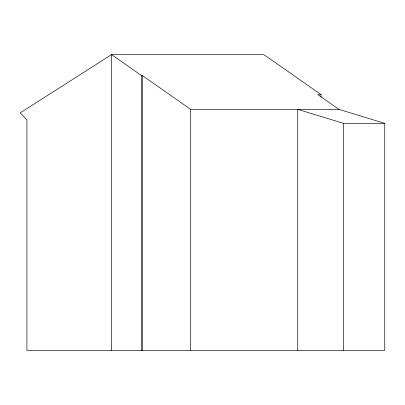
<?xml version="1.0" encoding="UTF-8"?>
<svg xmlns="http://www.w3.org/2000/svg" width="405" height="405" viewBox="0 0 405 405"><rect width="100%" height="100%" fill="white"/><g stroke="black" fill="none" stroke-linecap="round" stroke-linejoin="round"><path stroke-width="0.61" d="M111.572 350.396L111.572 54.604L141.679 75.654L142.479 75.654L190.709 109.375L338.97 109.375L384.75 123.363L384.75 350.396L26.907 350.396L26.907 119.89L20.25 112.848L111.572 54.604L263.852 54.604L321.069 94.603L321.069 97.129M321.069 94.603L317.844 94.603L338.97 109.375M297.751 350.396L297.751 109.375L343.526 123.363L384.75 123.363M343.526 123.363L343.526 350.396M190.709 109.375L190.709 350.396M142.479 75.654L142.479 350.396M141.679 75.654L141.679 350.396"/></g></svg>
